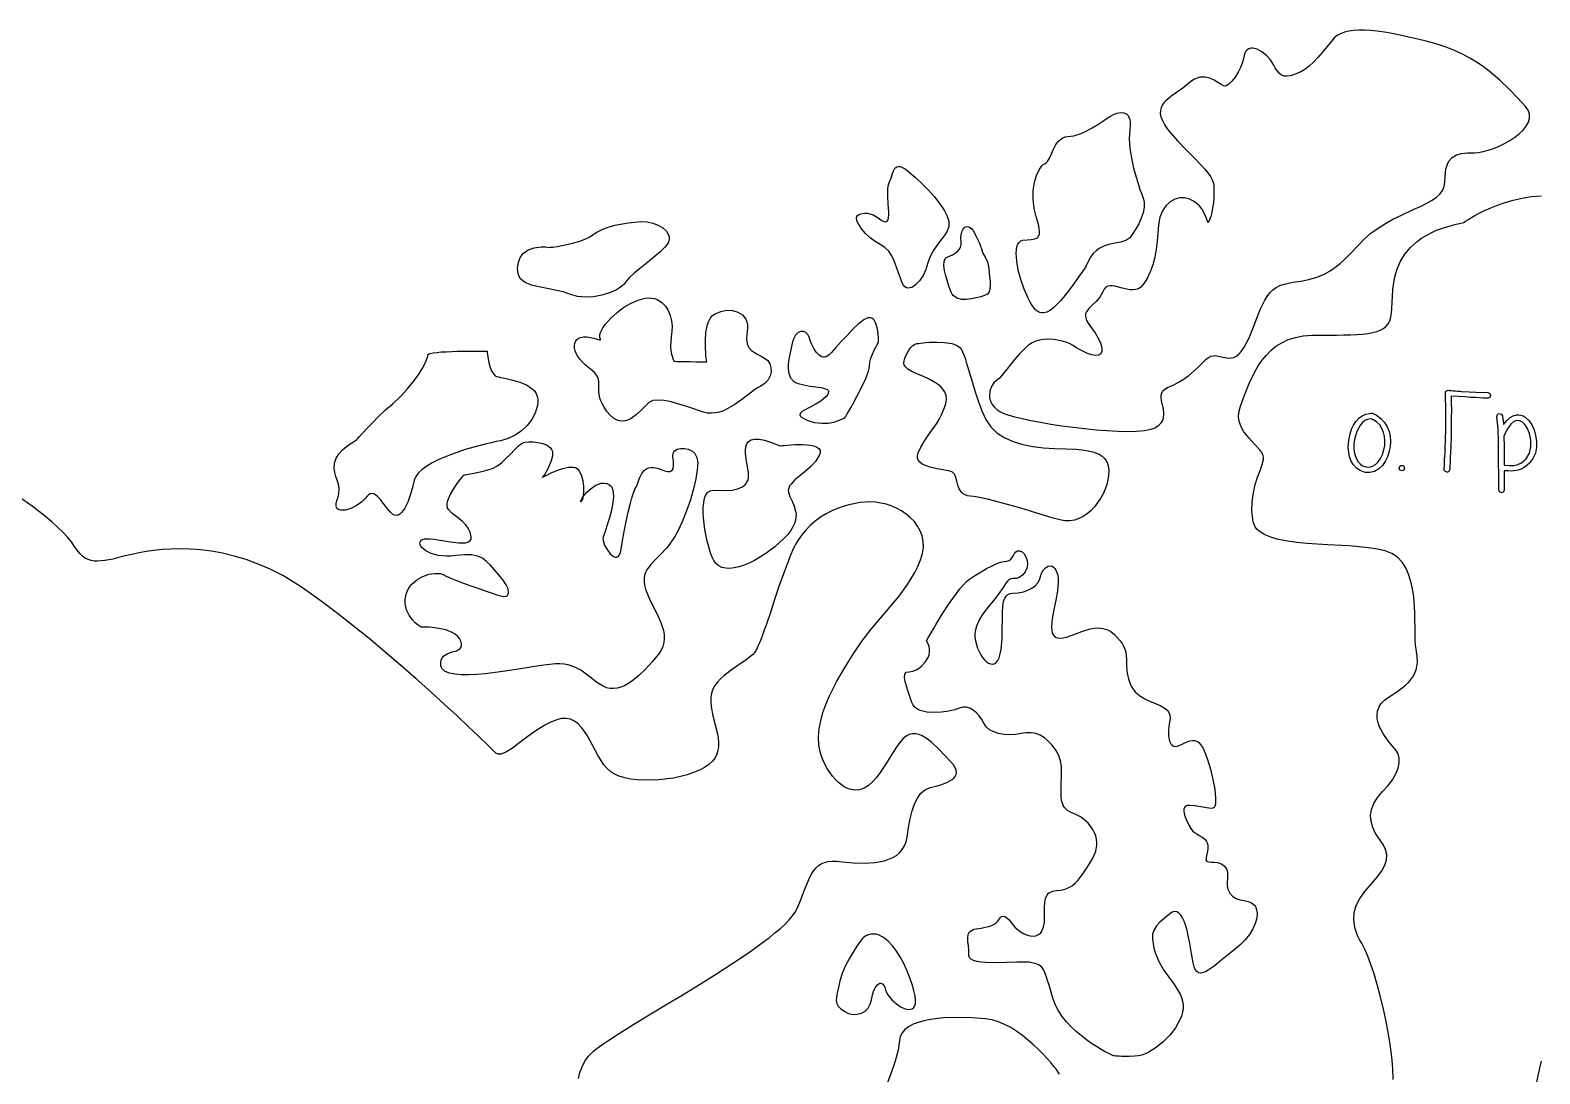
# Model space of a CAD drawing. Header units: millimetres. Extents: x 299 to 601, y 84 to 516.
# Drawn here: x 360.8 to 414.9, y 444.2 to 481.6 of the extents above; entities that cross this region are included whole.
import ezdxf

# ---------------------------------------------------------------- set-up
doc = ezdxf.new("R2010")
doc.units = ezdxf.units.MM
doc.layers.get('0').update_dxf_attribs({"linetype": 'CONTINUOUS', "true_color": 0xffffff})

msp = doc.modelspace()

# ---------------------------------------------------------------- linework, layer by layer
at = {"linetype": 'CONTINUOUS', "true_color": 0xffffff}
for points in [[(398.082, 470.337), (398.07, 470.342), (398.037, 470.355), (397.985, 470.375), (397.915, 470.4), (397.83, 470.427), (397.73, 470.452), (397.5, 470.492), (397.245, 470.507), (397.11, 470.497), (396.975, 470.475), (396.842, 470.435), (396.712, 470.377), (396.587, 470.3), (396.47, 470.2), (396.262, 469.985), (396.09, 469.785), (395.945, 469.607), (395.82, 469.447), (395.712, 469.31), (395.617, 469.192), (395.525, 469.097), (395.432, 469.025), (395.337, 468.937), (395.255, 468.805), (395.2, 468.64), (395.185, 468.455), (395.2, 468.357), (395.23, 468.262), (395.28, 468.17), (395.347, 468.077), (395.44, 467.992), (395.557, 467.912), (395.7, 467.842), (395.87, 467.78), (396.085, 467.722), (396.35, 467.66), (396.66, 467.595), (397.005, 467.53), (397.38, 467.467), (397.775, 467.405), (398.592, 467.302), (399.002, 467.26), (399.4, 467.23), (399.78, 467.21), (400.132, 467.202), (400.452, 467.212), (400.73, 467.237), (400.957, 467.28), (401.05, 467.307), (401.127, 467.342), (401.247, 467.42), (401.332, 467.505), (401.387, 467.597), (401.42, 467.695), (401.43, 467.795), (401.425, 467.9), (401.39, 468.107), (401.347, 468.31), (401.335, 468.405), (401.337, 468.495), (401.357, 468.577), (401.397, 468.652), (401.465, 468.717), (401.565, 468.77), (401.785, 468.87), (401.982, 468.975), (402.16, 469.087), (402.325, 469.21), (402.635, 469.477), (402.947, 469.785), (403.03, 469.852), (403.11, 469.895), (403.192, 469.915), (403.272, 469.917), (403.437, 469.89), (403.6, 469.847), (403.77, 469.825), (403.855, 469.832), (403.942, 469.855), (404.03, 469.902), (404.122, 469.977), (404.212, 470.082), (404.307, 470.222), (404.48, 470.557), (404.625, 470.907), (404.757, 471.257), (404.892, 471.595), (405.045, 471.902), (405.13, 472.037), (405.225, 472.162), (405.332, 472.27), (405.452, 472.36), (405.587, 472.432), (405.737, 472.482), (406.045, 472.545), (406.335, 472.587), (406.62, 472.64), (406.912, 472.722), (407.065, 472.782), (407.22, 472.86), (407.385, 472.957), (407.557, 473.075), (407.742, 473.222), (407.935, 473.395), (408.142, 473.602), (408.365, 473.842), (408.602, 474.085), (408.85, 474.3), (409.107, 474.487), (409.37, 474.652), (409.635, 474.8), (409.895, 474.93), (410.39, 475.16), (410.62, 475.265), (410.83, 475.367), (411.02, 475.472), (411.182, 475.582), (411.315, 475.702), (411.415, 475.835), (411.477, 475.98), (411.5, 476.147), (411.505, 476.315), (411.515, 476.462), (411.537, 476.595), (411.565, 476.707), (411.602, 476.807), (411.647, 476.89), (411.762, 477.02), (411.91, 477.105), (412.092, 477.155), (412.31, 477.18), (412.56, 477.185), (412.705, 477.195), (412.872, 477.225), (413.052, 477.275), (413.245, 477.34), (413.44, 477.422), (413.632, 477.515), (413.822, 477.622), (414, 477.737), (414.16, 477.862), (414.297, 477.995), (414.41, 478.132), (414.49, 478.275), (414.532, 478.417), (414.532, 478.562), (414.485, 478.705), (414.382, 478.845), (414.11, 479.137), (413.807, 479.455), (413.467, 479.785), (413.08, 480.112), (412.865, 480.272), (412.635, 480.427), (412.387, 480.577), (412.125, 480.717), (411.842, 480.85), (411.542, 480.97), (411.22, 481.077), (410.877, 481.172), (410.532, 481.255), (410.205, 481.33), (409.895, 481.395), (409.605, 481.452), (409.332, 481.5), (409.075, 481.535), (408.837, 481.56), (408.615, 481.575), (408.41, 481.575), (408.222, 481.565), (408.052, 481.54), (407.897, 481.5), (407.76, 481.447), (407.637, 481.38), (407.532, 481.297), (407.442, 481.197), (407.277, 480.985), (407.112, 480.785), (406.947, 480.602), (406.787, 480.435), (406.63, 480.29), (406.477, 480.172), (406.332, 480.08), (406.197, 480.02), (406.072, 479.977), (405.957, 479.945), (405.85, 479.925), (405.75, 479.927), (405.65, 479.962), (405.557, 480.032), (405.462, 480.15), (405.415, 480.227), (405.367, 480.32), (405.252, 480.51), (405.107, 480.672), (404.945, 480.802), (404.777, 480.892), (404.617, 480.93), (404.542, 480.927), (404.477, 480.912), (404.417, 480.877), (404.37, 480.827), (404.332, 480.757), (404.307, 480.667), (404.257, 480.465), (404.182, 480.262), (404.087, 480.067), (403.982, 479.892), (403.87, 479.745), (403.76, 479.637), (403.657, 479.58), (403.612, 479.572), (403.57, 479.582), (403.48, 479.635), (403.365, 479.707), (403.23, 479.785), (403.077, 479.855), (402.907, 479.892), (402.817, 479.897), (402.722, 479.887), (402.627, 479.862), (402.527, 479.82), (402.427, 479.757), (402.325, 479.675), (402.11, 479.5), (401.887, 479.345), (401.677, 479.197), (401.497, 479.05), (401.425, 478.972), (401.367, 478.887), (401.327, 478.797), (401.305, 478.7), (401.302, 478.592), (401.325, 478.475), (401.375, 478.345), (401.45, 478.2), (401.55, 478.047), (401.665, 477.897), (401.927, 477.595), (402.217, 477.297), (402.51, 477.007), (402.78, 476.727), (402.9, 476.592), (403.005, 476.462), (403.095, 476.335), (403.162, 476.215), (403.207, 476.097), (403.225, 475.987), (403.22, 475.575), (403.202, 475.385), (403.177, 475.21), (403.145, 475.047), (403.107, 474.905), (403.065, 474.777), (403.017, 474.672), (402.915, 474.947), (402.787, 475.177), (402.707, 475.28), (402.607, 475.37), (402.49, 475.452), (402.347, 475.525), (402.182, 475.57), (402.005, 475.57), (401.827, 475.522), (401.657, 475.427), (401.502, 475.287), (401.375, 475.105), (401.285, 474.875), (401.242, 474.602), (401.195, 474.015), (401.155, 473.727), (401.102, 473.445), (401.032, 473.175), (400.942, 472.917), (400.827, 472.677), (400.687, 472.46), (400.605, 472.372), (400.515, 472.315), (400.42, 472.282), (400.317, 472.27), (400.212, 472.275), (400.107, 472.292), (399.892, 472.35), (399.687, 472.402), (399.592, 472.417), (399.502, 472.42), (399.42, 472.405), (399.35, 472.365), (399.287, 472.3), (399.237, 472.205), (399.13, 472.007), (399, 471.85), (398.862, 471.72), (398.74, 471.602), (398.652, 471.48), (398.627, 471.415), (398.62, 471.342), (398.63, 471.265), (398.66, 471.175), (398.717, 471.075), (398.797, 470.96), (398.965, 470.73), (399.09, 470.522), (399.17, 470.342), (399.21, 470.19), (399.21, 470.07), (399.17, 469.985), (399.095, 469.935), (398.982, 469.922), (398.845, 469.947), (398.697, 469.997), (398.545, 470.065), (398.402, 470.14), (398.277, 470.212), (398.175, 470.275), (398.107, 470.32), (398.082, 470.337), (398.082, 470.337), (398.082, 470.337)], [(398.637, 473.105), (398.63, 473.092), (398.605, 473.057), (398.567, 473.002), (398.517, 472.932), (398.387, 472.747), (398.23, 472.53), (398.06, 472.297), (397.887, 472.075), (397.73, 471.882), (397.66, 471.805), (397.6, 471.745), (397.485, 471.64), (397.367, 471.547), (397.242, 471.477), (397.115, 471.445), (397.05, 471.447), (396.985, 471.465), (396.917, 471.497), (396.847, 471.55), (396.777, 471.622), (396.707, 471.715), (396.635, 471.832), (396.562, 471.975), (396.425, 472.3), (396.307, 472.64), (396.215, 472.977), (396.16, 473.297), (396.14, 473.582), (396.147, 473.705), (396.167, 473.815), (396.197, 473.905), (396.242, 473.975), (396.302, 474.025), (396.377, 474.05), (396.537, 474.067), (396.68, 474.08), (396.802, 474.1), (396.897, 474.142), (396.955, 474.225), (396.97, 474.285), (396.975, 474.362), (396.967, 474.455), (396.945, 474.567), (396.912, 474.7), (396.862, 474.857), (396.777, 475.192), (396.745, 475.522), (396.752, 475.835), (396.795, 476.117), (396.867, 476.367), (396.957, 476.567), (397.005, 476.647), (397.057, 476.712), (397.11, 476.762), (397.162, 476.792), (397.21, 476.822), (397.255, 476.867), (397.33, 476.99), (397.4, 477.145), (397.472, 477.312), (397.557, 477.477), (397.667, 477.617), (397.81, 477.72), (397.895, 477.75), (397.992, 477.762), (398.205, 477.795), (398.427, 477.865), (398.65, 477.962), (398.865, 478.08), (399.067, 478.2), (399.245, 478.32), (399.397, 478.422), (399.512, 478.5), (399.62, 478.557), (399.745, 478.605), (399.875, 478.63), (399.997, 478.62), (400.102, 478.565), (400.147, 478.517), (400.18, 478.455), (400.205, 478.372), (400.217, 478.275), (400.22, 478.155), (400.205, 478.015), (400.185, 477.695), (400.21, 477.347), (400.265, 476.99), (400.342, 476.637), (400.435, 476.305), (400.527, 476.005), (400.572, 475.872), (400.615, 475.757), (400.655, 475.655), (400.687, 475.572), (400.725, 475.412), (400.722, 475.232), (400.685, 475.037), (400.62, 474.84), (400.532, 474.642), (400.43, 474.457), (400.317, 474.287), (400.205, 474.142), (400.142, 474.085), (400.067, 474.042), (399.887, 473.987), (399.68, 473.947), (399.455, 473.9), (399.34, 473.865), (399.227, 473.817), (399.115, 473.755), (399.005, 473.675), (398.902, 473.572), (398.805, 473.445), (398.717, 473.29), (398.637, 473.105), (398.637, 473.105), (398.637, 473.105)], [(391.605, 476.147), (391.655, 476.277), (391.695, 476.41), (391.737, 476.532), (391.792, 476.627), (391.867, 476.685), (391.915, 476.695), (391.97, 476.69), (392.037, 476.67), (392.115, 476.63), (392.205, 476.572), (392.307, 476.492), (392.535, 476.297), (392.767, 476.077), (392.997, 475.842), (393.212, 475.602), (393.402, 475.36), (393.557, 475.127), (393.67, 474.91), (393.705, 474.81), (393.725, 474.717), (393.73, 474.63), (393.72, 474.545), (393.66, 474.377), (393.56, 474.21), (393.432, 474.04), (393.297, 473.862), (393.167, 473.675), (393.055, 473.47), (392.977, 473.242), (392.902, 473.007), (392.8, 472.792), (392.675, 472.602), (392.537, 472.457), (392.467, 472.402), (392.397, 472.362), (392.33, 472.34), (392.265, 472.335), (392.205, 472.35), (392.147, 472.387), (392.097, 472.445), (392.055, 472.527), (391.915, 472.922), (391.772, 473.317), (391.682, 473.497), (391.572, 473.66), (391.437, 473.795), (391.27, 473.9), (391.085, 474.005), (390.907, 474.14), (390.745, 474.292), (390.607, 474.452), (390.5, 474.61), (390.432, 474.75), (390.415, 474.862), (390.425, 474.905), (390.452, 474.937), (390.53, 474.98), (390.617, 475.007), (390.712, 475.017), (390.812, 475.015), (391.012, 474.962), (391.19, 474.857), (391.307, 474.767), (391.4, 474.72), (391.47, 474.71), (391.517, 474.732), (391.55, 474.782), (391.567, 474.86), (391.572, 474.957), (391.57, 475.072), (391.552, 475.34), (391.535, 475.63), (391.545, 475.907), (391.567, 476.035), (391.605, 476.147), (391.605, 476.147), (391.605, 476.147)], [(412.172, 474.682), (412.19, 474.695), (412.237, 474.73), (412.317, 474.782), (412.425, 474.852), (412.565, 474.935), (412.73, 475.025), (412.922, 475.12), (413.142, 475.217), (413.387, 475.312), (413.657, 475.405), (413.947, 475.487), (414.262, 475.557), (414.597, 475.612), (414.955, 475.647)], [(379.427, 473.795), (379.44, 473.797), (379.477, 473.8), (379.535, 473.807), (379.61, 473.817), (379.7, 473.832), (379.805, 473.847), (380.04, 473.892), (380.295, 473.952), (380.545, 474.027), (380.77, 474.12), (380.865, 474.175), (380.947, 474.232), (381.112, 474.345), (381.305, 474.44), (381.522, 474.52), (381.755, 474.587), (382.24, 474.677), (382.475, 474.702), (382.7, 474.717), (382.915, 474.707), (383.125, 474.662), (383.315, 474.59), (383.477, 474.492), (383.605, 474.375), (383.685, 474.242), (383.705, 474.172), (383.71, 474.102), (383.697, 474.027), (383.667, 473.955), (383.62, 473.88), (383.552, 473.8), (383.472, 473.715), (383.377, 473.625), (383.162, 473.442), (382.925, 473.252), (382.685, 473.065), (382.462, 472.88), (382.277, 472.707), (382.205, 472.625), (382.147, 472.55), (382.09, 472.477), (382.015, 472.407), (381.922, 472.34), (381.817, 472.277), (381.572, 472.165), (381.295, 472.08), (380.997, 472.025), (380.702, 472.007), (380.417, 472.035), (380.165, 472.112), (379.91, 472.2), (379.627, 472.265), (379.33, 472.32), (379.04, 472.377), (378.775, 472.445), (378.55, 472.54), (378.46, 472.6), (378.385, 472.67), (378.33, 472.752), (378.297, 472.85), (378.277, 473.055), (378.302, 473.25), (378.372, 473.427), (378.49, 473.582), (378.655, 473.702), (378.865, 473.782), (379.122, 473.817), (379.27, 473.812), (379.427, 473.795), (379.427, 473.795), (379.427, 473.795)], [(394.59, 474.407), (394.6, 474.387), (394.63, 474.335), (394.672, 474.257), (394.722, 474.16), (394.825, 473.942), (394.865, 473.835), (394.89, 473.74), (394.947, 473.585), (395.032, 473.442), (395.075, 473.365), (395.11, 473.272), (395.14, 473.165), (395.155, 473.035), (395.187, 472.737), (395.202, 472.587), (395.21, 472.442), (395.2, 472.315), (395.167, 472.205), (395.105, 472.12), (395.005, 472.067), (394.867, 472.027), (394.707, 471.985), (394.532, 471.947), (394.355, 471.927), (394.182, 471.932), (394.027, 471.972), (393.897, 472.057), (393.847, 472.117), (393.807, 472.195), (393.737, 472.375), (393.672, 472.572), (393.615, 472.772), (393.572, 472.965), (393.552, 473.142), (393.557, 473.287), (393.592, 473.395), (393.625, 473.43), (393.667, 473.45), (393.86, 473.525), (394.032, 473.645), (394.1, 473.72), (394.147, 473.805), (394.17, 473.9), (394.165, 474.005), (394.152, 474.12), (394.162, 474.24), (394.19, 474.355), (394.235, 474.452), (394.297, 474.517), (394.38, 474.54), (394.425, 474.532), (394.477, 474.507), (394.532, 474.467), (394.59, 474.407), (394.59, 474.407), (394.59, 474.407)], [(409.647, 443.98), (409.63, 444.38), (409.592, 444.802), (409.537, 445.24), (409.465, 445.682), (409.38, 446.127), (409.285, 446.565), (409.182, 446.987), (409.072, 447.39), (408.96, 447.765), (408.847, 448.105), (408.735, 448.402), (408.63, 448.65), (408.577, 448.752), (408.53, 448.84), (408.442, 448.997), (408.37, 449.147), (408.315, 449.292), (408.272, 449.435), (408.232, 449.705), (408.25, 449.962), (408.322, 450.215), (408.447, 450.465), (408.625, 450.72), (408.852, 450.982), (409.075, 451.235), (409.24, 451.462), (409.35, 451.667), (409.407, 451.857), (409.415, 452.04), (409.375, 452.22), (409.285, 452.405), (409.152, 452.597), (409.015, 452.8), (408.915, 453.01), (408.855, 453.225), (408.837, 453.442), (408.867, 453.66), (408.947, 453.877), (409.08, 454.092), (409.267, 454.302), (409.465, 454.512), (409.622, 454.725), (409.74, 454.932), (409.82, 455.135), (409.86, 455.325), (409.862, 455.497), (409.825, 455.65), (409.75, 455.777), (409.695, 455.842), (409.625, 455.922), (409.465, 456.12), (409.297, 456.357), (409.157, 456.622), (409.107, 456.762), (409.075, 456.902), (409.067, 457.042), (409.085, 457.182), (409.132, 457.317), (409.215, 457.45), (409.335, 457.575), (409.497, 457.692), (409.672, 457.802), (409.83, 457.91), (409.967, 458.012), (410.085, 458.112), (410.19, 458.212), (410.275, 458.312), (410.347, 458.41), (410.405, 458.51), (410.482, 458.712), (410.512, 458.922), (410.505, 459.15), (410.465, 459.397), (410.445, 459.547), (410.435, 459.732), (410.43, 459.947), (410.43, 460.19), (410.425, 460.447), (410.42, 460.72), (410.38, 461.282), (410.34, 461.56), (410.28, 461.83), (410.2, 462.082), (410.097, 462.315), (409.962, 462.522), (409.8, 462.695), (409.597, 462.832), (409.36, 462.925), (409.08, 462.985), (408.767, 463.032), (408.427, 463.067), (408.065, 463.097), (407.31, 463.14), (406.555, 463.192), (406.195, 463.227), (405.855, 463.275), (405.542, 463.335), (405.265, 463.415), (405.027, 463.512), (404.837, 463.635), (404.765, 463.705), (404.705, 463.785), (404.66, 463.87), (404.632, 463.962), (404.602, 464.152), (404.585, 464.337), (404.59, 464.685), (404.635, 465.005), (404.705, 465.297), (404.79, 465.562), (404.877, 465.8), (404.952, 466.012), (405.002, 466.197), (405.005, 466.285), (404.977, 466.372), (404.927, 466.46), (404.86, 466.552), (404.682, 466.745), (404.482, 466.955), (404.297, 467.192), (404.22, 467.322), (404.16, 467.46), (404.12, 467.607), (404.105, 467.765), (404.122, 467.932), (404.172, 468.112), (404.317, 468.505), (404.485, 468.922), (404.687, 469.342), (404.807, 469.547), (404.942, 469.742), (405.09, 469.927), (405.257, 470.097), (405.445, 470.25), (405.652, 470.38), (405.885, 470.49), (406.14, 470.572), (406.42, 470.625), (406.73, 470.647), (407.045, 470.65), (407.342, 470.652), (407.62, 470.655), (407.88, 470.657), (408.122, 470.662), (408.345, 470.672), (408.55, 470.687), (408.737, 470.71), (408.905, 470.74), (409.055, 470.78), (409.185, 470.83), (409.3, 470.892), (409.392, 470.97), (409.47, 471.06), (409.527, 471.167), (409.567, 471.292), (409.59, 471.442), (409.602, 471.62), (409.607, 471.822), (409.617, 472.045), (409.635, 472.285), (409.665, 472.532), (409.717, 472.79), (409.797, 473.047), (409.91, 473.305), (410.062, 473.555), (410.262, 473.795), (410.515, 474.02), (410.662, 474.125), (410.825, 474.225), (411.002, 474.32), (411.2, 474.407), (411.415, 474.487), (411.647, 474.56), (411.9, 474.625), (412.172, 474.682), (412.172, 474.682), (412.172, 474.682)], [(383.875, 469.715), (383.887, 469.715), (383.925, 469.715), (383.982, 469.712), (384.06, 469.71), (384.247, 469.707), (384.462, 469.702), (384.68, 469.697), (384.867, 469.695), (384.945, 469.692), (385.002, 469.69), (385.04, 469.69), (385.052, 469.69), (385.05, 469.707), (385.042, 469.752), (385.035, 469.825), (385.025, 469.922), (385.015, 470.035), (385.007, 470.165), (385.002, 470.45), (385.022, 470.75), (385.08, 471.032), (385.125, 471.157), (385.185, 471.265), (385.26, 471.355), (385.35, 471.42), (385.557, 471.502), (385.772, 471.54), (385.98, 471.532), (386.17, 471.477), (386.33, 471.377), (386.447, 471.225), (386.485, 471.132), (386.507, 471.025), (386.515, 470.907), (386.502, 470.775), (386.487, 470.645), (386.482, 470.53), (386.505, 470.345), (386.565, 470.207), (386.65, 470.102), (386.757, 470.025), (386.877, 469.962), (387.002, 469.9), (387.127, 469.83), (387.235, 469.737), (387.31, 469.62), (387.352, 469.485), (387.357, 469.34), (387.325, 469.192), (387.25, 469.05), (387.13, 468.922), (386.965, 468.815), (386.867, 468.76), (386.765, 468.692), (386.545, 468.53), (386.307, 468.345), (386.055, 468.165), (385.787, 468.007), (385.652, 467.942), (385.512, 467.895), (385.37, 467.862), (385.227, 467.85), (385.082, 467.857), (384.935, 467.892), (384.34, 468.09), (384.05, 468.18), (383.775, 468.257), (383.522, 468.307), (383.3, 468.327), (383.115, 468.307), (382.977, 468.237), (382.917, 468.182), (382.852, 468.117), (382.705, 467.965), (382.535, 467.805), (382.347, 467.67), (382.25, 467.62), (382.147, 467.585), (382.04, 467.57), (381.932, 467.58), (381.822, 467.615), (381.707, 467.68), (381.592, 467.78), (381.477, 467.915), (381.375, 468.065), (381.3, 468.2), (381.247, 468.325), (381.215, 468.44), (381.187, 468.642), (381.19, 468.82), (381.187, 468.982), (381.172, 469.062), (381.147, 469.142), (381.105, 469.222), (381.04, 469.305), (380.95, 469.39), (380.832, 469.482), (380.707, 469.58), (380.6, 469.682), (380.507, 469.785), (380.435, 469.887), (380.377, 469.992), (380.34, 470.09), (380.317, 470.185), (380.312, 470.275), (380.322, 470.357), (380.352, 470.427), (380.397, 470.49), (380.46, 470.537), (380.54, 470.57), (380.637, 470.587), (380.75, 470.587), (380.88, 470.567), (381.002, 470.54), (381.095, 470.515), (381.16, 470.497), (381.205, 470.482), (381.232, 470.477), (381.245, 470.477), (381.24, 470.502), (381.222, 470.565), (381.227, 470.67), (381.245, 470.74), (381.277, 470.822), (381.332, 470.917), (381.41, 471.027), (381.61, 471.255), (381.837, 471.462), (382.085, 471.647), (382.342, 471.797), (382.6, 471.907), (382.85, 471.972), (382.967, 471.982), (383.077, 471.98), (383.182, 471.962), (383.277, 471.927), (383.442, 471.825), (383.572, 471.69), (383.672, 471.53), (383.745, 471.355), (383.79, 471.165), (383.81, 470.972), (383.807, 470.777), (383.782, 470.59), (383.76, 470.412), (383.757, 470.247), (383.77, 470.1), (383.795, 469.97), (383.822, 469.865), (383.847, 469.782), (383.867, 469.732), (383.875, 469.715), (383.875, 469.715), (383.875, 469.715)], [(390.007, 467.697), (390.017, 467.715), (390.045, 467.762), (390.087, 467.835), (390.145, 467.932), (390.21, 468.05), (390.285, 468.182), (390.445, 468.48), (390.607, 468.795), (390.747, 469.097), (390.805, 469.232), (390.847, 469.355), (390.875, 469.46), (390.885, 469.54), (390.9, 469.682), (390.935, 469.83), (390.987, 469.972), (391.047, 470.107), (391.105, 470.222), (391.157, 470.312), (391.192, 470.372), (391.207, 470.395), (391.207, 470.405), (391.207, 470.437), (391.207, 470.482), (391.205, 470.545), (391.195, 470.695), (391.17, 470.867), (391.127, 471.035), (391.06, 471.172), (391.017, 471.222), (390.965, 471.26), (390.907, 471.275), (390.837, 471.27), (390.76, 471.242), (390.675, 471.195), (390.585, 471.13), (390.487, 471.05), (390.285, 470.86), (390.077, 470.642), (389.872, 470.417), (389.682, 470.207), (389.517, 470.03), (389.447, 469.962), (389.385, 469.91), (389.33, 469.877), (389.275, 469.86), (389.22, 469.86), (389.167, 469.875), (389.067, 469.942), (388.972, 470.045), (388.89, 470.175), (388.817, 470.315), (388.76, 470.455), (388.717, 470.577), (388.67, 470.677), (388.6, 470.747), (388.515, 470.787), (388.422, 470.785), (388.327, 470.742), (388.237, 470.65), (388.157, 470.505), (388.122, 470.412), (388.095, 470.302), (388.002, 469.85), (387.972, 469.64), (387.967, 469.447), (387.992, 469.272), (388.055, 469.125), (388.165, 469.007), (388.237, 468.96), (388.325, 468.92), (388.53, 468.865), (388.75, 468.827), (388.965, 468.8), (389.157, 468.772), (389.24, 468.755), (389.307, 468.732), (389.362, 468.705), (389.397, 468.67), (389.415, 468.627), (389.407, 468.575), (389.375, 468.51), (389.317, 468.435), (389.145, 468.285), (388.942, 468.162), (388.737, 468.06), (388.56, 467.967), (388.487, 467.925), (388.432, 467.885), (388.397, 467.842), (388.385, 467.8), (388.402, 467.755), (388.447, 467.71), (388.53, 467.66), (388.647, 467.605), (388.785, 467.557), (388.917, 467.522), (389.17, 467.492), (389.402, 467.502), (389.605, 467.537), (389.772, 467.59), (389.897, 467.64), (389.98, 467.68), (390.007, 467.697), (390.007, 467.697), (390.007, 467.697)], [(372.5, 466.89), (372.507, 466.897), (372.525, 466.92), (372.602, 467.007), (372.72, 467.142), (372.88, 467.315), (373.072, 467.515), (373.297, 467.737), (373.545, 467.97), (373.812, 468.205), (374.077, 468.45), (374.322, 468.712), (374.537, 468.977), (374.72, 469.232), (374.867, 469.467), (374.975, 469.672), (375.04, 469.83), (375.055, 469.89), (375.057, 469.932), (375.077, 469.965), (375.142, 469.992), (375.245, 470.015), (375.38, 470.032), (375.54, 470.047), (375.72, 470.057), (376.11, 470.072), (376.502, 470.077), (376.682, 470.077), (376.845, 470.077), (376.982, 470.075), (377.087, 470.075), (377.155, 470.072), (377.18, 470.072), (377.18, 470.062), (377.182, 470.037), (377.195, 469.945), (377.215, 469.812), (377.247, 469.657), (377.295, 469.497), (377.355, 469.352), (377.43, 469.237), (377.475, 469.197), (377.525, 469.172), (377.587, 469.155), (377.667, 469.137), (377.762, 469.117), (377.87, 469.095), (378.107, 469.04), (378.357, 468.965), (378.597, 468.865), (378.8, 468.732), (378.88, 468.65), (378.942, 468.56), (378.982, 468.457), (379, 468.342), (378.997, 468.22), (378.98, 468.1), (378.905, 467.86), (378.78, 467.627), (378.617, 467.415), (378.415, 467.225), (378.185, 467.065), (377.932, 466.945), (377.662, 466.867), (377.507, 466.837), (377.325, 466.797), (377.117, 466.747), (376.892, 466.69), (376.402, 466.55), (375.902, 466.38), (375.66, 466.285), (375.427, 466.182), (375.212, 466.075), (375.02, 465.962), (374.855, 465.842), (374.722, 465.72), (374.627, 465.592), (374.575, 465.46), (374.507, 465.187), (374.427, 464.917), (374.337, 464.667), (374.235, 464.452), (374.177, 464.365), (374.12, 464.292), (374.06, 464.237), (373.997, 464.202), (373.93, 464.19), (373.862, 464.202), (373.792, 464.24), (373.72, 464.307), (373.582, 464.472), (373.46, 464.63), (373.35, 464.77), (373.245, 464.882), (373.145, 464.952), (373.095, 464.97), (373.045, 464.972), (372.992, 464.96), (372.937, 464.93), (372.882, 464.882), (372.822, 464.815), (372.677, 464.667), (372.495, 464.537), (372.3, 464.44), (372.107, 464.382), (371.942, 464.375), (371.875, 464.392), (371.822, 464.427), (371.787, 464.477), (371.772, 464.547), (371.777, 464.637), (371.807, 464.747), (371.842, 464.862), (371.865, 464.967), (371.877, 465.152), (371.855, 465.312), (371.812, 465.455), (371.765, 465.592), (371.722, 465.732), (371.702, 465.885), (371.715, 466.06), (371.775, 466.242), (371.877, 466.405), (372.005, 466.545), (372.142, 466.665), (372.275, 466.76), (372.39, 466.832), (372.47, 466.875), (372.492, 466.887), (372.5, 466.89), (372.5, 466.89), (372.5, 466.89)], [(392.585, 470.35), (392.6, 470.352), (392.645, 470.357), (392.712, 470.367), (392.8, 470.375), (392.907, 470.385), (393.027, 470.395), (393.295, 470.402), (393.57, 470.39), (393.83, 470.35), (393.942, 470.315), (394.04, 470.27), (394.12, 470.212), (394.175, 470.142), (394.217, 470.055), (394.262, 469.947), (394.307, 469.822), (394.352, 469.685), (394.445, 469.372), (394.545, 469.025), (394.655, 468.66), (394.772, 468.295), (394.905, 467.945), (395.052, 467.63), (395.232, 467.362), (395.46, 467.142), (395.73, 466.967), (396.035, 466.835), (396.372, 466.732), (396.735, 466.662), (397.117, 466.617), (397.517, 466.592), (397.912, 466.577), (398.275, 466.56), (398.602, 466.53), (398.885, 466.475), (399.117, 466.382), (399.215, 466.32), (399.295, 466.245), (399.36, 466.155), (399.41, 466.05), (399.442, 465.927), (399.455, 465.785), (399.45, 465.63), (399.425, 465.467), (399.385, 465.3), (399.327, 465.132), (399.252, 464.965), (399.165, 464.802), (398.95, 464.502), (398.825, 464.37), (398.687, 464.252), (398.542, 464.155), (398.387, 464.077), (398.225, 464.022), (398.057, 463.995), (397.882, 463.997), (397.702, 464.032), (397.512, 464.087), (397.312, 464.147), (396.877, 464.277), (396.422, 464.412), (395.962, 464.545), (395.52, 464.667), (395.115, 464.772), (394.932, 464.812), (394.767, 464.847), (394.622, 464.87), (394.497, 464.885), (394.395, 464.9), (394.307, 464.93), (394.237, 464.97), (394.18, 465.02), (394.097, 465.14), (394.047, 465.277), (394.01, 465.42), (393.977, 465.555), (393.93, 465.665), (393.852, 465.74), (393.795, 465.765), (393.717, 465.785), (393.625, 465.805), (393.522, 465.825), (393.295, 465.867), (393.06, 465.92), (392.85, 465.995), (392.76, 466.042), (392.687, 466.1), (392.635, 466.165), (392.605, 466.24), (392.602, 466.33), (392.63, 466.43), (392.727, 466.64), (392.837, 466.837), (393.08, 467.197), (393.197, 467.36), (393.305, 467.512), (393.395, 467.655), (393.46, 467.79), (393.575, 468.057), (393.62, 468.197), (393.642, 468.34), (393.627, 468.487), (393.567, 468.635), (393.515, 468.712), (393.445, 468.787), (393.36, 468.865), (393.252, 468.942), (393.017, 469.077), (392.79, 469.182), (392.58, 469.267), (392.397, 469.347), (392.252, 469.43), (392.155, 469.527), (392.127, 469.585), (392.117, 469.652), (392.122, 469.73), (392.147, 469.82), (392.22, 469.987), (392.295, 470.117), (392.367, 470.21), (392.435, 470.275), (392.495, 470.315), (392.542, 470.337), (392.575, 470.347), (392.585, 470.35), (392.585, 470.35), (392.585, 470.35)], [(411.672, 465.835), (411.637, 465.765), (411.605, 465.745), (411.567, 465.74), (411.497, 465.775), (411.477, 465.807), (411.475, 465.842), (411.475, 465.85), (411.477, 465.872), (411.48, 465.952), (411.485, 466.067), (411.49, 466.195), (411.497, 466.325), (411.502, 466.44), (411.505, 466.52), (411.507, 466.542), (411.507, 466.55), (411.512, 466.677), (411.517, 466.827), (411.522, 466.995), (411.527, 467.185), (411.535, 467.565), (411.535, 467.915), (411.52, 468.575), (411.525, 468.61), (411.545, 468.64), (411.615, 468.675), (411.662, 468.667), (411.68, 468.665), (411.73, 468.662), (411.8, 468.657), (411.88, 468.652), (411.96, 468.645), (412.03, 468.64), (412.08, 468.637), (412.097, 468.635), (412.37, 468.62), (412.607, 468.605), (413.04, 468.59), (413.075, 468.582), (413.107, 468.557), (413.135, 468.485), (413.105, 468.417), (413.032, 468.39), (412.962, 468.392), (412.865, 468.397), (412.742, 468.402), (412.592, 468.412), (412.415, 468.422), (412.21, 468.435), (411.977, 468.447), (411.72, 468.465), (411.727, 468.227), (411.73, 467.962), (411.727, 467.672), (411.725, 467.357), (411.717, 467.015), (411.705, 466.647), (411.69, 466.255), (411.672, 465.835), (411.672, 465.835), (411.672, 465.835)], [(409.002, 467.81), (409.047, 467.785), (409.207, 467.667), (409.337, 467.527), (409.435, 467.37), (409.497, 467.202), (409.532, 467.027), (409.547, 466.842), (409.54, 466.66), (409.502, 466.49), (409.442, 466.295), (409.362, 466.125), (409.26, 465.982), (409.137, 465.865), (408.977, 465.767), (408.812, 465.725), (408.64, 465.735), (408.462, 465.8), (408.33, 465.885), (408.22, 466), (408.137, 466.137), (408.085, 466.287), (408.037, 466.617), (408.04, 466.787), (408.065, 466.95), (408.102, 467.12), (408.155, 467.277), (408.222, 467.422), (408.307, 467.552), (408.417, 467.675), (408.535, 467.765), (408.662, 467.822), (408.797, 467.847), (408.805, 467.847), (408.81, 467.847), (408.857, 467.86), (408.905, 467.852), (409.002, 467.81), (409.002, 467.81), (409.002, 467.81)], [(408.935, 467.62), (408.925, 467.622), (408.9, 467.632), (408.875, 467.64), (408.865, 467.642), (408.815, 467.65), (408.722, 467.632), (408.632, 467.592), (408.55, 467.525), (408.47, 467.432), (408.34, 467.2), (408.255, 466.915), (408.237, 466.76), (408.235, 466.61), (408.25, 466.47), (408.28, 466.335), (408.327, 466.215), (408.387, 466.115), (408.462, 466.035), (408.552, 465.972), (408.675, 465.93), (408.792, 465.922), (408.905, 465.952), (409.012, 466.02), (409.112, 466.115), (409.195, 466.235), (409.262, 466.375), (409.315, 466.537), (409.342, 466.7), (409.347, 466.857), (409.332, 467.015), (409.297, 467.167), (409.24, 467.31), (409.162, 467.432), (409.06, 467.535), (408.935, 467.62), (408.935, 467.62), (408.935, 467.62)], [(413.617, 465.787), (413.622, 465.572), (413.625, 465.387), (413.625, 465.23), (413.625, 465.1), (413.595, 465.032), (413.525, 465.005), (413.455, 465.035), (413.427, 465.107), (413.43, 465.237), (413.43, 465.39), (413.427, 465.57), (413.425, 465.772), (413.422, 465.972), (413.42, 466.145), (413.417, 466.285), (413.417, 466.395), (413.42, 466.63), (413.42, 466.845), (413.402, 467.29), (413.357, 467.727), (413.38, 467.805), (413.41, 467.832), (413.447, 467.845), (413.52, 467.825), (413.56, 467.762), (413.562, 467.75), (413.567, 467.712), (413.58, 467.605), (413.595, 467.495), (413.597, 467.457), (413.6, 467.445), (413.717, 467.59), (413.835, 467.695), (413.947, 467.762), (414.06, 467.792), (414.142, 467.795), (414.222, 467.782), (414.297, 467.755), (414.372, 467.71), (414.505, 467.587), (414.615, 467.432), (414.695, 467.255), (414.75, 467.057), (414.777, 466.85), (414.777, 466.637), (414.74, 466.427), (414.652, 466.227), (414.515, 466.047), (414.335, 465.907), (414.227, 465.85), (414.112, 465.81), (413.887, 465.78), (413.767, 465.785), (413.617, 465.787), (413.617, 465.787), (413.617, 465.787)], [(413.617, 465.99), (413.81, 465.977), (413.97, 465.982), (414.107, 466.012), (414.237, 466.072), (414.41, 466.222), (414.525, 466.427), (414.582, 466.66), (414.582, 466.895), (414.535, 467.125), (414.442, 467.332), (414.36, 467.455), (414.267, 467.54), (414.172, 467.585), (414.077, 467.595), (414.025, 467.582), (413.97, 467.557), (413.855, 467.457), (413.797, 467.382), (413.74, 467.292), (413.682, 467.182), (413.625, 467.057), (413.62, 467.045), (413.612, 467.03), (413.615, 466.917), (413.617, 466.775), (413.617, 466.6), (413.617, 466.395), (413.617, 466.377), (413.617, 466.332), (413.617, 466.267), (413.617, 466.192), (413.617, 466.117), (413.617, 466.052), (413.617, 466.007), (413.617, 465.99), (413.617, 465.99), (413.617, 465.99)], [(376.36, 465.645), (376.387, 465.647), (376.46, 465.66), (376.572, 465.677), (376.712, 465.705), (376.872, 465.737), (377.042, 465.775), (377.212, 465.822), (377.375, 465.875), (377.532, 465.957), (377.695, 466.082), (377.857, 466.232), (378.015, 466.392), (378.167, 466.547), (378.31, 466.68), (378.437, 466.775), (378.495, 466.805), (378.55, 466.82), (378.675, 466.827), (378.832, 466.825), (379.005, 466.807), (379.177, 466.767), (379.332, 466.705), (379.45, 466.612), (379.492, 466.555), (379.52, 466.487), (379.53, 466.41), (379.52, 466.325), (379.475, 466.152), (379.42, 466), (379.36, 465.867), (379.302, 465.757), (379.247, 465.67), (379.202, 465.605), (379.172, 465.565), (379.162, 465.552), (379.172, 465.557), (379.205, 465.575), (379.252, 465.602), (379.317, 465.635), (379.482, 465.715), (379.68, 465.8), (379.892, 465.875), (380.095, 465.922), (380.275, 465.927), (380.347, 465.91), (380.407, 465.875), (380.497, 465.762), (380.567, 465.61), (380.612, 465.43), (380.637, 465.24), (380.642, 465.055), (380.63, 464.892), (380.6, 464.765), (380.58, 464.72), (380.555, 464.69), (380.537, 464.68), (380.532, 464.69), (380.542, 464.717), (380.562, 464.76), (380.64, 464.877), (380.757, 465.02), (380.907, 465.16), (381.08, 465.275), (381.175, 465.317), (381.272, 465.342), (381.375, 465.35), (381.477, 465.335), (381.567, 465.292), (381.635, 465.225), (381.68, 465.13), (381.702, 465.015), (381.71, 464.885), (381.702, 464.74), (381.652, 464.43), (381.57, 464.11), (381.477, 463.817), (381.435, 463.687), (381.395, 463.575), (381.362, 463.485), (381.34, 463.42), (381.33, 463.362), (381.337, 463.292), (381.39, 463.132), (381.48, 462.967), (381.592, 462.822), (381.655, 462.765), (381.715, 462.725), (381.775, 462.702), (381.832, 462.7), (381.882, 462.725), (381.927, 462.777), (381.962, 462.862), (381.985, 462.982), (382.03, 463.282), (382.09, 463.62), (382.162, 463.97), (382.242, 464.315), (382.32, 464.63), (382.36, 464.77), (382.397, 464.895), (382.432, 465.002), (382.462, 465.09), (382.49, 465.155), (382.515, 465.195), (382.535, 465.23), (382.555, 465.275), (382.597, 465.4), (382.65, 465.547), (382.722, 465.692), (382.827, 465.817), (382.892, 465.862), (382.97, 465.897), (383.06, 465.915), (383.162, 465.912), (383.28, 465.89), (383.415, 465.842), (383.542, 465.795), (383.645, 465.77), (383.725, 465.77), (383.782, 465.787), (383.822, 465.82), (383.847, 465.867), (383.865, 465.992), (383.855, 466.142), (383.842, 466.292), (383.85, 466.422), (383.867, 466.472), (383.9, 466.51), (383.995, 466.562), (384.117, 466.59), (384.255, 466.595), (384.392, 466.567), (384.522, 466.507), (384.63, 466.407), (384.702, 466.262), (384.73, 466.072), (384.725, 465.955), (384.712, 465.82), (384.69, 465.667), (384.66, 465.502), (384.577, 465.142), (384.467, 464.755), (384.332, 464.357), (384.175, 463.967), (384, 463.605), (383.905, 463.437), (383.807, 463.282), (383.707, 463.142), (383.605, 463.015), (383.4, 462.795), (383.207, 462.602), (383.04, 462.425), (382.91, 462.247), (382.862, 462.152), (382.827, 462.052), (382.81, 461.945), (382.807, 461.827), (382.825, 461.697), (382.862, 461.552), (382.977, 461.252), (383.122, 460.952), (383.272, 460.657), (383.405, 460.362), (383.457, 460.217), (383.497, 460.072), (383.522, 459.93), (383.53, 459.787), (383.515, 459.645), (383.48, 459.502), (383.415, 459.365), (383.322, 459.225), (383.097, 458.95), (382.86, 458.685), (382.612, 458.445), (382.357, 458.242), (382.227, 458.16), (382.1, 458.09), (381.97, 458.037), (381.84, 458.002), (381.712, 457.987), (381.587, 457.992), (381.462, 458.02), (381.34, 458.072), (381.115, 458.21), (380.917, 458.36), (380.73, 458.507), (380.54, 458.645), (380.327, 458.76), (380.082, 458.842), (379.942, 458.865), (379.787, 458.877), (379.617, 458.875), (379.427, 458.857), (379.21, 458.827), (378.96, 458.787), (378.68, 458.742), (378.382, 458.692), (377.752, 458.597), (377.115, 458.522), (376.81, 458.497), (376.522, 458.485), (376.26, 458.485), (376.027, 458.505), (375.832, 458.545), (375.68, 458.607), (375.577, 458.695), (375.547, 458.75), (375.53, 458.81), (375.525, 458.927), (375.542, 459.025), (375.58, 459.1), (375.632, 459.16), (375.77, 459.245), (375.93, 459.3), (376.085, 459.347), (376.207, 459.412), (376.247, 459.457), (376.27, 459.517), (376.27, 459.592), (376.245, 459.685), (376.195, 459.782), (376.125, 459.865), (376.035, 459.937), (375.935, 459.997), (375.702, 460.09), (375.452, 460.147), (375.212, 460.177), (375.105, 460.187), (375.01, 460.192), (374.93, 460.192), (374.867, 460.192), (374.83, 460.192), (374.815, 460.192), (374.807, 460.197), (374.787, 460.21), (374.712, 460.262), (374.61, 460.347), (374.495, 460.467), (374.387, 460.62), (374.3, 460.807), (374.252, 461.025), (374.25, 461.147), (374.262, 461.277), (374.292, 461.405), (374.342, 461.525), (374.405, 461.63), (374.482, 461.727), (374.665, 461.887), (374.875, 462.005), (375.095, 462.082), (375.31, 462.117), (375.497, 462.11), (375.645, 462.06), (375.715, 462.022), (375.805, 461.982), (375.91, 461.935), (376.03, 461.887), (376.3, 461.782), (376.595, 461.675), (376.892, 461.57), (377.18, 461.47), (377.43, 461.387), (377.537, 461.352), (377.627, 461.322), (377.772, 461.292), (377.875, 461.305), (377.935, 461.355), (377.955, 461.44), (377.932, 461.557), (377.865, 461.702), (377.757, 461.87), (377.605, 462.06), (377.445, 462.247), (377.302, 462.41), (377.162, 462.547), (377.015, 462.657), (376.842, 462.732), (376.635, 462.777), (376.515, 462.785), (376.38, 462.785), (376.227, 462.772), (376.06, 462.752), (375.887, 462.735), (375.725, 462.73), (375.43, 462.762), (375.18, 462.832), (374.985, 462.927), (374.91, 462.982), (374.85, 463.04), (374.807, 463.095), (374.78, 463.15), (374.772, 463.202), (374.782, 463.25), (374.812, 463.292), (374.862, 463.327), (374.935, 463.35), (375.032, 463.357), (375.147, 463.352), (375.277, 463.34), (375.57, 463.295), (375.877, 463.245), (376.165, 463.212), (376.292, 463.207), (376.405, 463.215), (376.497, 463.237), (376.565, 463.277), (376.607, 463.337), (376.615, 463.42), (376.577, 463.595), (376.507, 463.74), (376.412, 463.865), (376.297, 463.975), (376.045, 464.175), (375.92, 464.277), (375.807, 464.39), (375.767, 464.457), (375.752, 464.537), (375.755, 464.625), (375.777, 464.722), (375.86, 464.93), (375.98, 465.137), (376.112, 465.332), (376.235, 465.495), (376.285, 465.557), (376.325, 465.605), (376.35, 465.635), (376.36, 465.645), (376.36, 465.645), (376.36, 465.645)], [(387.68, 466.682), (387.7, 466.685), (387.752, 466.692), (387.835, 466.702), (387.942, 466.712), (388.067, 466.722), (388.202, 466.73), (388.495, 466.735), (388.772, 466.71), (388.892, 466.682), (388.992, 466.642), (389.067, 466.59), (389.11, 466.525), (389.117, 466.44), (389.085, 466.337), (388.947, 466.125), (388.775, 465.937), (388.58, 465.767), (388.387, 465.61), (388.21, 465.462), (388.072, 465.317), (388.022, 465.247), (387.987, 465.172), (387.975, 465.1), (387.98, 465.022), (388.032, 464.865), (388.107, 464.702), (388.182, 464.527), (388.237, 464.34), (388.25, 464.24), (388.247, 464.132), (388.232, 464.022), (388.197, 463.905), (388.14, 463.78), (388.06, 463.647), (387.952, 463.51), (387.817, 463.362), (387.492, 463.067), (387.132, 462.802), (386.76, 462.577), (386.572, 462.485), (386.39, 462.41), (386.21, 462.35), (386.04, 462.31), (385.88, 462.292), (385.73, 462.297), (385.597, 462.325), (385.48, 462.382), (385.382, 462.465), (385.305, 462.58), (385.24, 462.722), (385.18, 462.887), (385.122, 463.07), (385.067, 463.267), (384.982, 463.685), (384.93, 464.102), (384.922, 464.302), (384.925, 464.49), (384.942, 464.657), (384.975, 464.807), (385.025, 464.927), (385.09, 465.02), (385.177, 465.075), (385.282, 465.092), (385.742, 465.087), (385.957, 465.102), (386.15, 465.14), (386.312, 465.205), (386.44, 465.302), (386.52, 465.44), (386.542, 465.525), (386.55, 465.622), (386.542, 465.735), (386.527, 465.86), (386.48, 466.132), (386.445, 466.407), (386.442, 466.535), (386.457, 466.652), (386.492, 466.755), (386.552, 466.837), (386.642, 466.895), (386.765, 466.925), (386.925, 466.922), (387.127, 466.885), (387.377, 466.805), (387.68, 466.682), (387.68, 466.682), (387.68, 466.682)], [(410.025, 465.957), (410.055, 465.887), (410.025, 465.815), (409.955, 465.787), (409.885, 465.815), (409.855, 465.887), (409.885, 465.957), (409.915, 465.98), (409.955, 465.985), (409.995, 465.98), (410.025, 465.957), (410.025, 465.957), (410.025, 465.957)], [(380.457, 444.02), (380.507, 444.237), (380.585, 444.442), (380.687, 444.637), (380.817, 444.82), (380.98, 444.987), (381.082, 445.072), (381.212, 445.172), (381.367, 445.28), (381.542, 445.4), (381.742, 445.53), (381.96, 445.667), (382.195, 445.815), (382.445, 445.967), (382.987, 446.297), (383.567, 446.647), (384.172, 447.012), (384.79, 447.39), (385.4, 447.772), (385.992, 448.152), (386.547, 448.527), (386.807, 448.71), (387.055, 448.89), (387.285, 449.065), (387.497, 449.235), (387.69, 449.4), (387.86, 449.555), (388.007, 449.705), (388.127, 449.847), (388.222, 449.98), (388.287, 450.105), (388.382, 450.335), (388.465, 450.547), (388.542, 450.742), (388.612, 450.922), (388.68, 451.085), (388.747, 451.232), (388.815, 451.36), (388.887, 451.475), (388.967, 451.57), (389.055, 451.65), (389.155, 451.715), (389.267, 451.762), (389.395, 451.792), (389.542, 451.807), (389.712, 451.805), (389.902, 451.787), (390.307, 451.747), (390.702, 451.732), (391.077, 451.755), (391.42, 451.82), (391.717, 451.935), (391.847, 452.015), (391.96, 452.11), (392.057, 452.222), (392.135, 452.35), (392.192, 452.497), (392.23, 452.665), (392.285, 453.007), (392.345, 453.322), (392.415, 453.605), (392.5, 453.855), (392.602, 454.065), (392.727, 454.237), (392.877, 454.362), (393.06, 454.44), (393.267, 454.495), (393.48, 454.557), (393.677, 454.635), (393.845, 454.727), (393.907, 454.782), (393.957, 454.842), (393.99, 454.91), (394, 454.985), (393.99, 455.067), (393.952, 455.155), (393.89, 455.255), (393.797, 455.362), (393.577, 455.595), (393.352, 455.832), (393.12, 456.052), (393.005, 456.147), (392.887, 456.23), (392.77, 456.295), (392.655, 456.342), (392.537, 456.367), (392.422, 456.37), (392.31, 456.342), (392.197, 456.287), (392.087, 456.2), (391.977, 456.075), (391.867, 455.92), (391.755, 455.747), (391.52, 455.365), (391.267, 454.985), (391.132, 454.807), (390.992, 454.652), (390.842, 454.52), (390.687, 454.422), (390.522, 454.36), (390.35, 454.345), (390.167, 454.38), (390.072, 454.417), (389.975, 454.472), (389.875, 454.542), (389.772, 454.627), (389.665, 454.732), (389.557, 454.855), (389.362, 455.122), (389.22, 455.397), (389.125, 455.68), (389.072, 455.965), (389.06, 456.255), (389.082, 456.545), (389.135, 456.837), (389.212, 457.127), (389.315, 457.417), (389.435, 457.702), (389.715, 458.255), (390.02, 458.777), (390.317, 459.257), (390.617, 459.697), (390.942, 460.112), (391.28, 460.512), (391.617, 460.907), (391.942, 461.305), (392.242, 461.712), (392.502, 462.142), (392.617, 462.367), (392.715, 462.6), (392.785, 462.832), (392.815, 463.052), (392.81, 463.262), (392.77, 463.46), (392.702, 463.642), (392.607, 463.812), (392.49, 463.97), (392.352, 464.112), (392.197, 464.24), (392.03, 464.352), (391.85, 464.45), (391.665, 464.53), (391.475, 464.592), (391.285, 464.637), (391.097, 464.665), (390.917, 464.675), (390.545, 464.652), (390.145, 464.577), (389.942, 464.517), (389.735, 464.445), (389.53, 464.355), (389.33, 464.25), (389.132, 464.13), (388.94, 463.99), (388.757, 463.83), (388.585, 463.652), (388.425, 463.455), (388.277, 463.237), (388.147, 462.997), (388.035, 462.737), (387.835, 462.197), (387.652, 461.677), (387.485, 461.182), (387.332, 460.72), (387.19, 460.302), (387.125, 460.112), (387.062, 459.937), (387.002, 459.775), (386.942, 459.63), (386.887, 459.505), (386.835, 459.395), (386.772, 459.297), (386.687, 459.202), (386.585, 459.112), (386.47, 459.022), (386.207, 458.84), (385.932, 458.652), (385.665, 458.45), (385.545, 458.34), (385.435, 458.222), (385.345, 458.097), (385.272, 457.965), (385.222, 457.822), (385.2, 457.667), (385.2, 457.507), (385.215, 457.345), (385.275, 457.017), (385.357, 456.692), (385.432, 456.372), (385.46, 456.217), (385.472, 456.067), (385.472, 455.92), (385.455, 455.777), (385.415, 455.64), (385.35, 455.51), (385.255, 455.385), (385.13, 455.27), (384.972, 455.162), (384.787, 455.065), (384.58, 454.977), (384.352, 454.902), (384.11, 454.837), (383.857, 454.785), (383.332, 454.72), (382.812, 454.705), (382.565, 454.717), (382.33, 454.747), (382.112, 454.79), (381.915, 454.85), (381.745, 454.925), (381.602, 455.015), (381.482, 455.127), (381.37, 455.262), (381.267, 455.417), (381.167, 455.585), (380.975, 455.94), (380.78, 456.292), (380.675, 456.452), (380.565, 456.597), (380.445, 456.722), (380.312, 456.822), (380.17, 456.89), (380.012, 456.922), (379.837, 456.912), (379.645, 456.86), (379.445, 456.775), (379.252, 456.675), (378.89, 456.45), (378.56, 456.21), (378.26, 455.985), (378.125, 455.882), (377.997, 455.795), (377.88, 455.725), (377.77, 455.672), (377.67, 455.645), (377.58, 455.642), (377.5, 455.67), (377.43, 455.73), (377.385, 455.78), (377.32, 455.85), (377.232, 455.94), (377.122, 456.047), (376.995, 456.17), (376.85, 456.31), (376.687, 456.467), (376.507, 456.635), (376.107, 457.007), (375.657, 457.422), (375.165, 457.867), (374.637, 458.335), (374.087, 458.815), (373.522, 459.3), (372.952, 459.78), (372.382, 460.242), (371.825, 460.682), (371.287, 461.09), (370.777, 461.455), (370.537, 461.62), (370.307, 461.77), (369.86, 462.035), (369.415, 462.262), (368.975, 462.452), (368.545, 462.61), (368.12, 462.737), (367.707, 462.835), (367.307, 462.907), (366.917, 462.955), (366.545, 462.982), (366.19, 462.992), (365.852, 462.987), (365.535, 462.967), (365.24, 462.937), (364.967, 462.897), (364.72, 462.855), (364.497, 462.807), (364.11, 462.715), (363.775, 462.63), (363.482, 462.572), (363.225, 462.55), (363.107, 462.555), (362.995, 462.575), (362.89, 462.612), (362.787, 462.665), (362.687, 462.737), (362.59, 462.83), (362.495, 462.945), (362.4, 463.085), (362.29, 463.242), (362.147, 463.412), (361.982, 463.59), (361.792, 463.772), (361.585, 463.962), (361.36, 464.15), (360.88, 464.525), (360.375, 464.88)], [(392.925, 459.697), (392.937, 459.717), (392.967, 459.777), (393.02, 459.867), (393.087, 459.987), (393.172, 460.132), (393.267, 460.295), (393.49, 460.657), (393.737, 461.037), (393.995, 461.4), (394.122, 461.56), (394.245, 461.702), (394.36, 461.82), (394.47, 461.91), (394.677, 462.05), (394.88, 462.177), (395.075, 462.287), (395.257, 462.38), (395.427, 462.455), (395.577, 462.512), (395.705, 462.545), (395.805, 462.557), (395.882, 462.575), (395.942, 462.622), (395.992, 462.687), (396.037, 462.76), (396.082, 462.83), (396.13, 462.887), (396.19, 462.922), (396.267, 462.925), (396.352, 462.887), (396.427, 462.812), (396.49, 462.707), (396.53, 462.582), (396.542, 462.447), (396.522, 462.307), (396.465, 462.172), (396.36, 462.05), (396.297, 462.002), (396.245, 461.967), (396.152, 461.935), (396.08, 461.93), (396.012, 461.935), (395.947, 461.925), (395.872, 461.88), (395.83, 461.84), (395.782, 461.782), (395.727, 461.707), (395.667, 461.61), (395.52, 461.392), (395.345, 461.172), (395.16, 460.947), (394.982, 460.715), (394.827, 460.475), (394.715, 460.227), (394.68, 460.097), (394.66, 459.967), (394.657, 459.835), (394.677, 459.697), (394.757, 459.432), (394.87, 459.2), (394.935, 459.102), (395.002, 459.017), (395.072, 458.95), (395.145, 458.9), (395.217, 458.87), (395.287, 458.862), (395.355, 458.88), (395.417, 458.922), (395.475, 458.995), (395.525, 459.095), (395.567, 459.23), (395.597, 459.397), (395.632, 459.767), (395.642, 460.13), (395.645, 460.47), (395.65, 460.772), (395.675, 461.032), (395.7, 461.14), (395.735, 461.23), (395.78, 461.305), (395.842, 461.36), (395.917, 461.392), (396.012, 461.405), (396.212, 461.417), (396.395, 461.452), (396.557, 461.51), (396.7, 461.582), (396.817, 461.672), (396.91, 461.772), (396.972, 461.885), (397.005, 462.002), (397.04, 462.122), (397.102, 462.23), (397.185, 462.317), (397.282, 462.372), (397.382, 462.382), (397.432, 462.37), (397.477, 462.34), (397.522, 462.295), (397.562, 462.232), (397.597, 462.152), (397.627, 462.05), (397.645, 461.93), (397.647, 461.792), (397.615, 461.487), (397.555, 461.152), (397.485, 460.812), (397.427, 460.49), (397.41, 460.342), (397.402, 460.205), (397.41, 460.085), (397.432, 459.98), (397.472, 459.897), (397.535, 459.837), (397.615, 459.805), (397.712, 459.795), (397.82, 459.807), (397.937, 459.837), (398.202, 459.93), (398.492, 460.037), (398.795, 460.125), (398.947, 460.152), (399.097, 460.16), (399.245, 460.145), (399.387, 460.105), (399.525, 460.035), (399.655, 459.927), (399.77, 459.807), (399.86, 459.7), (399.932, 459.602), (399.987, 459.51), (400.055, 459.345), (400.082, 459.185), (400.087, 459.02), (400.09, 458.832), (400.107, 458.61), (400.13, 458.48), (400.162, 458.337), (400.207, 458.195), (400.262, 458.072), (400.327, 457.965), (400.4, 457.872), (400.567, 457.727), (400.75, 457.617), (400.942, 457.532), (401.135, 457.455), (401.317, 457.375), (401.477, 457.277), (401.542, 457.22), (401.59, 457.162), (401.642, 457.045), (401.652, 456.92), (401.635, 456.785), (401.61, 456.637), (401.59, 456.477), (401.595, 456.3), (401.637, 456.102), (401.677, 456.015), (401.725, 455.957), (401.78, 455.927), (401.84, 455.917), (401.907, 455.927), (401.977, 455.95), (402.13, 456.017), (402.292, 456.09), (402.372, 456.115), (402.452, 456.13), (402.53, 456.13), (402.605, 456.107), (402.677, 456.062), (402.745, 455.987), (402.81, 455.885), (402.872, 455.757), (402.932, 455.612), (402.992, 455.452), (403.1, 455.102), (403.187, 454.735), (403.25, 454.385), (403.27, 454.225), (403.28, 454.08), (403.282, 453.955), (403.277, 453.85), (403.26, 453.775), (403.23, 453.727), (403.185, 453.705), (403.122, 453.697), (402.952, 453.712), (402.752, 453.752), (402.542, 453.79), (402.355, 453.805), (402.275, 453.795), (402.21, 453.772), (402.165, 453.73), (402.14, 453.67), (402.14, 453.585), (402.167, 453.472), (402.21, 453.355), (402.25, 453.255), (402.322, 453.092), (402.392, 452.975), (402.46, 452.892), (402.53, 452.832), (402.61, 452.782), (402.697, 452.73), (402.802, 452.667), (402.897, 452.592), (402.96, 452.515), (402.997, 452.435), (403.01, 452.35), (403.007, 452.26), (402.99, 452.162), (402.94, 451.94), (402.937, 451.845), (402.972, 451.795), (403.037, 451.777), (403.13, 451.772), (403.237, 451.772), (403.355, 451.757), (403.472, 451.72), (403.587, 451.64), (403.67, 451.535), (403.707, 451.425), (403.715, 451.31), (403.707, 451.19), (403.697, 451.065), (403.7, 450.935), (403.727, 450.8), (403.795, 450.66), (403.9, 450.545), (404.025, 450.472), (404.165, 450.427), (404.31, 450.397), (404.447, 450.365), (404.572, 450.315), (404.672, 450.235), (404.71, 450.177), (404.74, 450.107), (404.767, 449.942), (404.755, 449.765), (404.705, 449.577), (404.62, 449.382), (404.5, 449.185), (404.342, 448.99), (404.155, 448.8), (403.932, 448.62), (403.692, 448.432), (403.457, 448.235), (403.23, 448.05), (403.122, 447.97), (403.02, 447.902), (402.922, 447.847), (402.832, 447.815), (402.75, 447.8), (402.675, 447.812), (402.61, 447.85), (402.555, 447.92), (402.512, 448.022), (402.48, 448.16), (402.425, 448.495), (402.365, 448.852), (402.292, 449.202), (402.25, 449.367), (402.205, 449.52), (402.155, 449.657), (402.097, 449.777), (402.037, 449.875), (401.97, 449.945), (401.895, 449.99), (401.812, 450), (401.725, 449.975), (401.627, 449.912), (401.44, 449.757), (401.282, 449.62), (401.162, 449.487), (401.077, 449.35), (401.027, 449.195), (401.02, 449.007), (401.055, 448.777), (401.087, 448.645), (401.132, 448.495), (401.257, 448.192), (401.422, 447.915), (401.605, 447.655), (401.785, 447.407), (401.945, 447.162), (402.01, 447.04), (402.065, 446.917), (402.102, 446.792), (402.122, 446.665), (402.122, 446.532), (402.1, 446.397), (402.057, 446.257), (401.997, 446.117), (401.842, 445.84), (401.64, 445.575), (401.407, 445.335), (401.152, 445.127), (400.892, 444.965), (400.762, 444.902), (400.635, 444.857), (400.51, 444.83), (400.392, 444.817), (400.19, 444.815), (400.032, 444.815), (399.912, 444.815), (399.825, 444.817), (399.765, 444.82), (399.72, 444.825), (399.655, 444.827), (399.62, 444.837), (399.552, 444.867), (399.452, 444.915), (399.327, 444.982), (399.182, 445.065), (399.017, 445.165), (398.842, 445.28), (398.66, 445.41), (398.29, 445.707), (398.11, 445.875), (397.942, 446.055), (397.79, 446.242), (397.655, 446.44), (397.545, 446.645), (397.465, 446.857), (397.405, 447.06), (397.352, 447.24), (397.305, 447.397), (397.265, 447.535), (397.227, 447.652), (397.192, 447.752), (397.157, 447.837), (397.125, 447.907), (397.052, 448.012), (396.965, 448.085), (396.852, 448.132), (396.705, 448.17), (396.605, 448.185), (396.477, 448.192), (396.327, 448.192), (396.16, 448.19), (395.79, 448.175), (395.402, 448.165), (395.037, 448.172), (394.875, 448.187), (394.73, 448.21), (394.612, 448.247), (394.52, 448.295), (394.465, 448.357), (394.445, 448.437), (394.44, 448.61), (394.425, 448.775), (394.407, 448.925), (394.402, 449.06), (394.417, 449.177), (394.467, 449.272), (394.56, 449.34), (394.627, 449.365), (394.71, 449.382), (394.88, 449.41), (395.027, 449.44), (395.155, 449.472), (395.262, 449.507), (395.35, 449.547), (395.417, 449.592), (395.47, 449.64), (395.505, 449.692), (395.572, 449.79), (395.617, 449.822), (395.667, 449.835), (395.73, 449.822), (395.8, 449.777), (395.882, 449.7), (395.977, 449.577), (396.095, 449.44), (396.232, 449.317), (396.385, 449.22), (396.545, 449.152), (396.7, 449.12), (396.845, 449.13), (396.967, 449.187), (397.02, 449.237), (397.062, 449.3), (397.122, 449.452), (397.15, 449.622), (397.157, 449.8), (397.155, 449.982), (397.152, 450.16), (397.16, 450.325), (397.187, 450.475), (397.247, 450.602), (397.29, 450.652), (397.337, 450.687), (397.45, 450.73), (397.582, 450.752), (397.732, 450.77), (397.895, 450.807), (398.07, 450.882), (398.157, 450.94), (398.25, 451.015), (398.342, 451.11), (398.435, 451.225), (398.612, 451.472), (398.77, 451.71), (398.897, 451.937), (398.987, 452.16), (399.03, 452.38), (399.032, 452.49), (399.02, 452.6), (398.99, 452.712), (398.947, 452.825), (398.882, 452.94), (398.802, 453.057), (398.712, 453.165), (398.62, 453.255), (398.53, 453.33), (398.44, 453.39), (398.27, 453.48), (398.112, 453.552), (397.977, 453.627), (397.867, 453.73), (397.825, 453.8), (397.792, 453.882), (397.767, 453.985), (397.752, 454.107), (397.745, 454.362), (397.752, 454.597), (397.762, 454.815), (397.767, 455.017), (397.76, 455.21), (397.727, 455.4), (397.665, 455.587), (397.557, 455.78), (397.425, 455.96), (397.29, 456.107), (397.147, 456.227), (397, 456.315), (396.842, 456.375), (396.677, 456.405), (396.5, 456.405), (396.312, 456.377), (396.112, 456.345), (395.907, 456.335), (395.705, 456.347), (395.51, 456.38), (395.332, 456.437), (395.18, 456.517), (395.057, 456.62), (394.975, 456.747), (394.905, 456.882), (394.815, 457.01), (394.712, 457.122), (394.597, 457.217), (394.477, 457.285), (394.35, 457.325), (394.222, 457.327), (394.1, 457.29), (394.03, 457.26), (393.942, 457.23), (393.722, 457.177), (393.467, 457.14), (393.195, 457.127), (392.932, 457.147), (392.697, 457.207), (392.597, 457.257), (392.515, 457.317), (392.45, 457.392), (392.405, 457.485), (392.27, 457.885), (392.207, 458.075), (392.162, 458.245), (392.142, 458.39), (392.152, 458.502), (392.202, 458.572), (392.302, 458.59), (392.44, 458.61), (392.592, 458.677), (392.745, 458.787), (392.88, 458.932), (392.982, 459.102), (393.015, 459.195), (393.035, 459.292), (393.037, 459.392), (393.02, 459.492), (392.985, 459.595), (392.925, 459.697), (392.925, 459.697), (392.925, 459.697)], [(390.665, 449.07), (390.657, 449.06), (390.635, 449.032), (390.6, 448.985), (390.552, 448.925), (390.435, 448.76), (390.297, 448.552), (390.15, 448.31), (390.015, 448.05), (389.9, 447.78), (389.825, 447.515), (389.775, 447.28), (389.73, 447.09), (389.702, 446.937), (389.692, 446.812), (389.707, 446.707), (389.757, 446.615), (389.842, 446.525), (389.975, 446.43), (390.132, 446.352), (390.292, 446.317), (390.447, 446.32), (390.592, 446.36), (390.722, 446.435), (390.83, 446.542), (390.91, 446.68), (390.955, 446.845), (390.99, 447.017), (391.042, 447.172), (391.105, 447.3), (391.177, 447.392), (391.252, 447.437), (391.29, 447.44), (391.327, 447.427), (391.362, 447.397), (391.397, 447.352), (391.43, 447.287), (391.46, 447.202), (391.495, 447.107), (391.545, 447.015), (391.68, 446.84), (391.845, 446.69), (392.022, 446.575), (392.197, 446.507), (392.277, 446.495), (392.352, 446.5), (392.417, 446.52), (392.47, 446.562), (392.51, 446.625), (392.532, 446.707), (392.535, 446.825), (392.515, 446.985), (392.475, 447.175), (392.412, 447.392), (392.332, 447.627), (392.235, 447.87), (392.122, 448.112), (391.995, 448.35), (391.857, 448.575), (391.707, 448.775), (391.547, 448.945), (391.382, 449.077), (391.207, 449.165), (391.12, 449.187), (391.03, 449.197), (390.94, 449.19), (390.847, 449.167), (390.757, 449.127), (390.665, 449.07), (390.665, 449.07), (390.665, 449.07)], [(397.695, 444.18), (397.647, 444.247), (397.577, 444.34), (397.487, 444.455), (397.375, 444.59), (397.245, 444.74), (397.097, 444.9), (396.935, 445.065), (396.757, 445.232), (396.37, 445.557), (396.162, 445.707), (395.947, 445.842), (395.725, 445.96), (395.5, 446.055), (395.272, 446.125), (395.042, 446.162), (394.56, 446.197), (394.05, 446.207), (393.54, 446.19), (393.057, 446.135), (392.835, 446.09), (392.63, 446.032), (392.445, 445.962), (392.285, 445.877), (392.152, 445.777), (392.05, 445.662), (391.982, 445.53), (391.955, 445.38), (391.937, 445.212), (391.905, 445.035), (391.802, 444.645), (391.657, 444.225), (391.49, 443.787)], [(414.947, 444.642), (414.875, 444.347), (414.742, 443.725)]]:
    msp.add_lwpolyline(points, dxfattribs=at)

doc.saveas('drawing.dxf')
